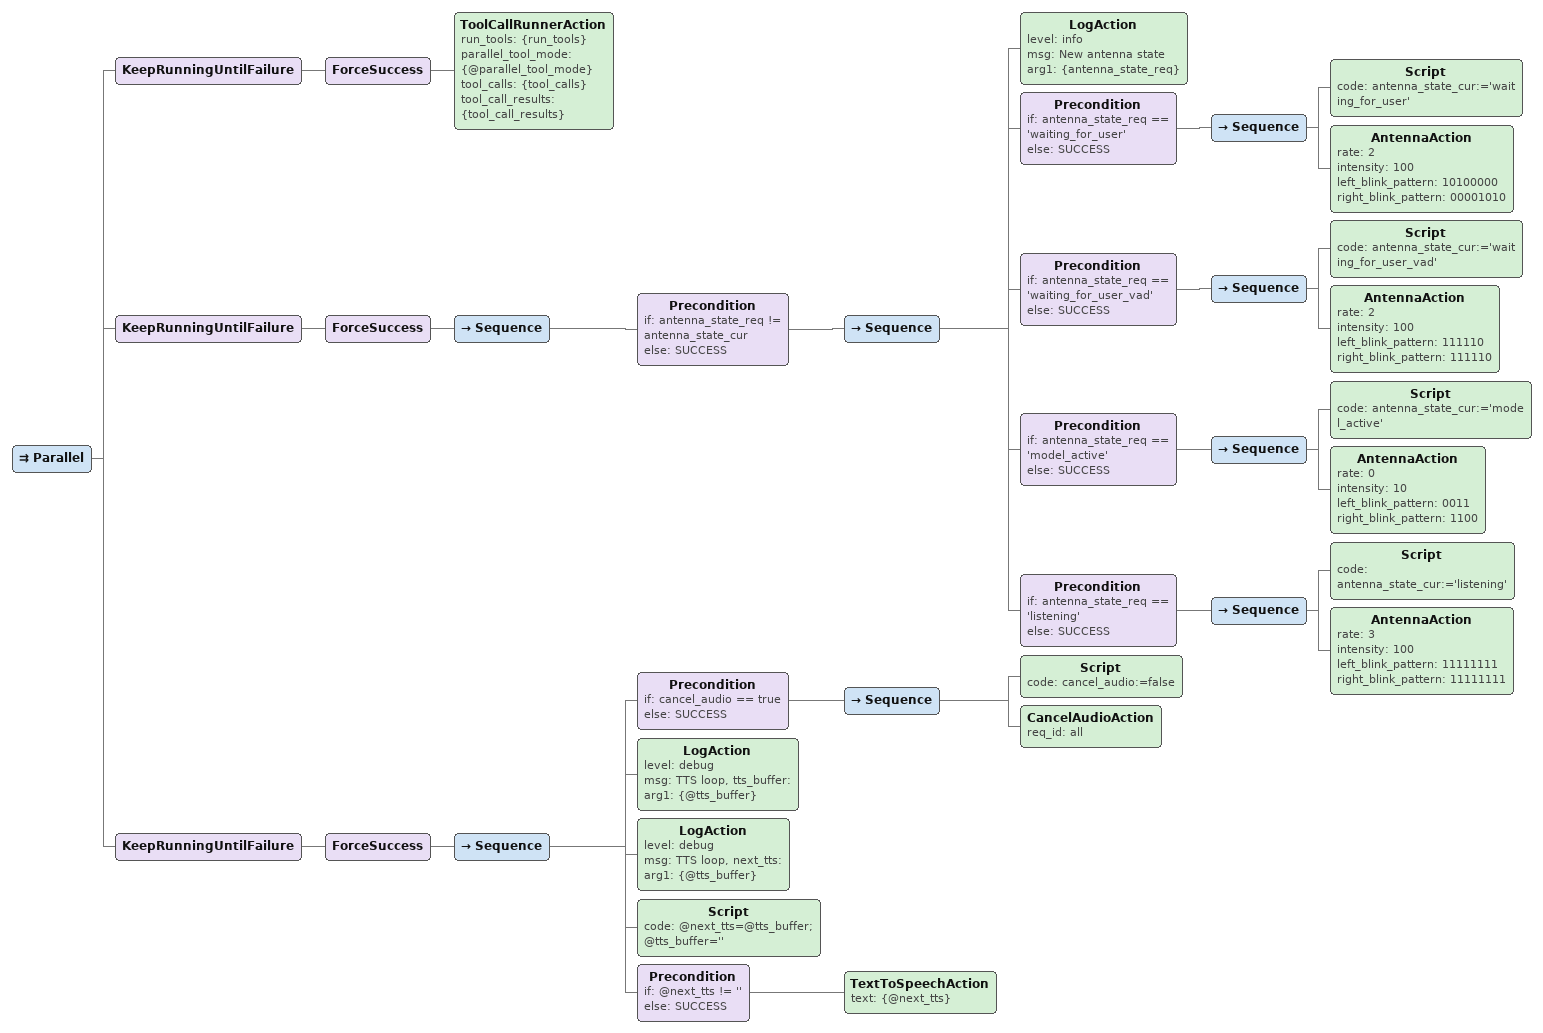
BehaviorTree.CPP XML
<Parallel>
	<KeepRunningUntilFailure>
		<ForceSuccess>
			<ToolCallRunnerAction run_tools="{run_tools}" parallel_tool_mode="{@parallel_tool_mode}" tool_calls="{tool_calls}" tool_call_results="{tool_call_results}"/>
		</ForceSuccess>
	</KeepRunningUntilFailure>

	<!-- Use a separate parallel node to manage the antenna state -->
	<KeepRunningUntilFailure>
		<ForceSuccess>
			<Sequence>
				<Precondition if="antenna_state_req != antenna_state_cur" else="SUCCESS">
					<Sequence>
						<LogAction level="info" msg="New antenna state" arg1="{antenna_state_req}"/>
						<Precondition if="antenna_state_req == 'waiting_for_user'" else="SUCCESS">
							<Sequence>
								<Script code=" antenna_state_cur:='waiting_for_user' "/>
								<AntennaAction rate="2" intensity="100" left_blink_pattern="10100000" right_blink_pattern="00001010"/>
							</Sequence>
						</Precondition>
						<Precondition if="antenna_state_req == 'waiting_for_user_vad'" else="SUCCESS">
							<Sequence>
								<Script code=" antenna_state_cur:='waiting_for_user_vad' "/>
								<AntennaAction rate="2" intensity="100" left_blink_pattern="111110" right_blink_pattern="111110"/>
							</Sequence>
						</Precondition>
						<Precondition if="antenna_state_req == 'model_active'" else="SUCCESS">
							<Sequence>
								<Script code=" antenna_state_cur:='model_active' "/>
								<AntennaAction rate="0" intensity="10" left_blink_pattern="0011" right_blink_pattern="1100"/>
							</Sequence>
						</Precondition>
						<Precondition if="antenna_state_req == 'listening'" else="SUCCESS">
							<Sequence>
								<Script code=" antenna_state_cur:='listening' "/>
								<AntennaAction rate="3" intensity="100" left_blink_pattern="11111111" right_blink_pattern="11111111"/>
							</Sequence>
						</Precondition>
					</Sequence>
				</Precondition>
			</Sequence>
		</ForceSuccess>
	</KeepRunningUntilFailure>

	<KeepRunningUntilFailure>
		<ForceSuccess>
			<Sequence>
				<Precondition if="cancel_audio == true" else="SUCCESS">
					<Sequence>
						<Script code=" cancel_audio:=false "/>
						<CancelAudioAction req_id="all"/>
					</Sequence>
				</Precondition>

				<LogAction level="debug" msg="TTS loop, tts_buffer: " arg1="{@tts_buffer}"/>
				<LogAction level="debug" msg="TTS loop, next_tts:" arg1="{@tts_buffer}"/>
				<Script code=" @next_tts=@tts_buffer; @tts_buffer='' "/>
				<Precondition if="@next_tts != ''" else="SUCCESS">
					<TextToSpeechAction text="{@next_tts}"/>
				</Precondition>
			</Sequence>
		</ForceSuccess>
	</KeepRunningUntilFailure>
</Parallel>
